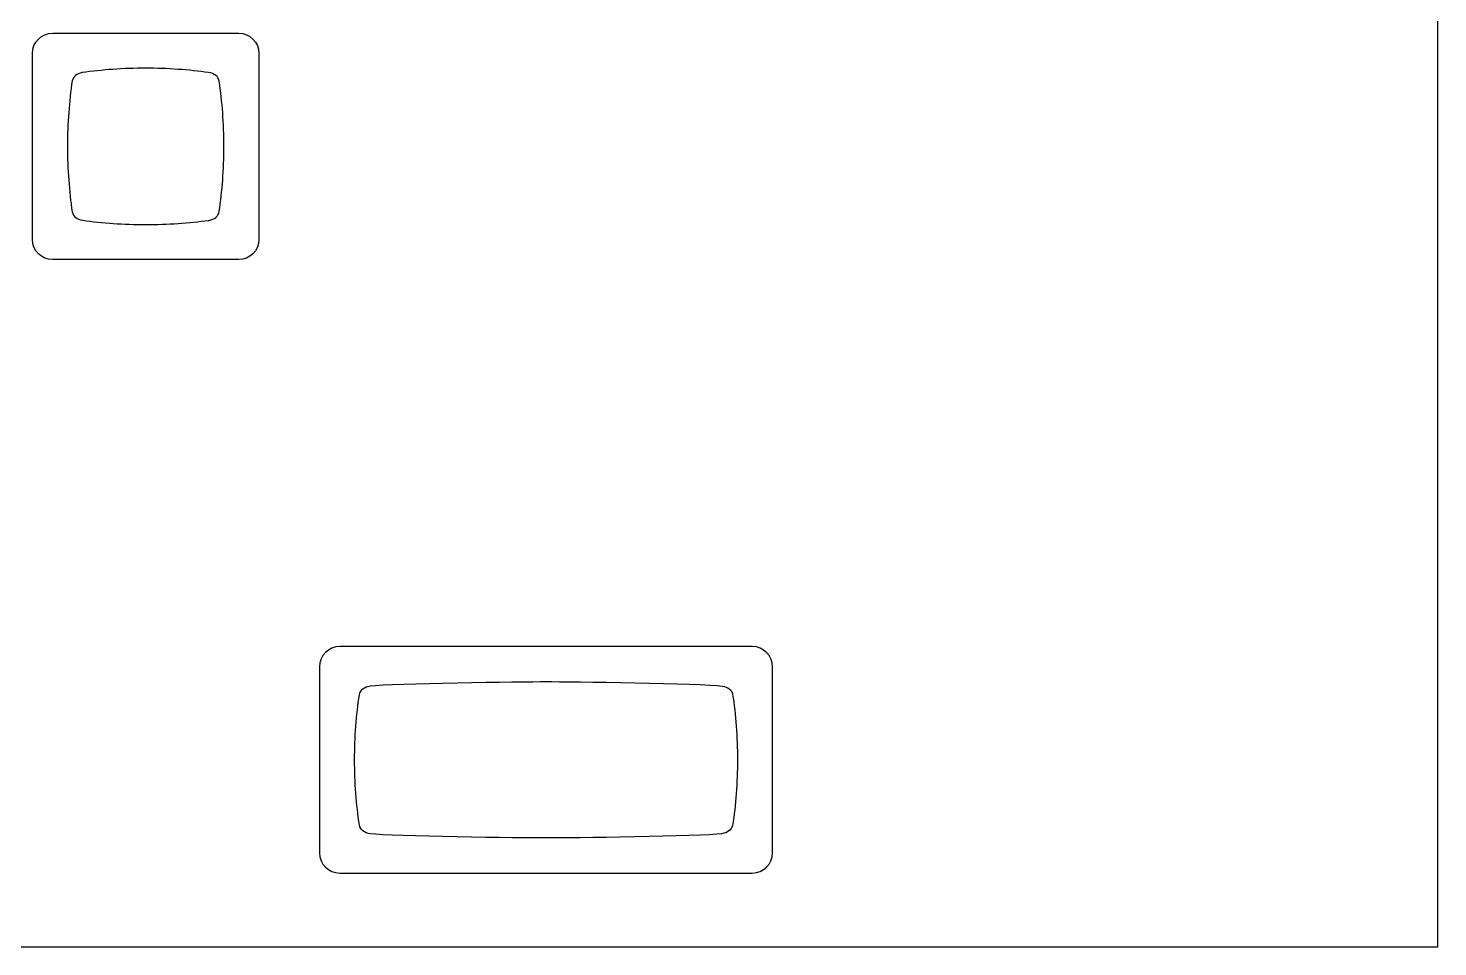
# Model space of a CAD drawing. Header units: millimetres. Extents: x 0 to 437, y 0 to 193.
# Drawn here: x 322 to 436.5, y 0 to 74.6 of the extents above; entities that cross this region are included whole.
import ezdxf

# ---------------------------------------------------------------- set-up
doc = ezdxf.new("R2010")
doc.units = ezdxf.units.MM
doc.header["$MEASUREMENT"] = 0
for name, color, linetype in [('Case', 7, 'Continuous'), ('Velo Thumbs', 1, 'Continuous'), ('VeloKeys', 253, 'Continuous')]:
    doc.layers.add(name, color=color, linetype=linetype)

msp = doc.modelspace()

# ---------------------------------------------------------------- linework, layer by layer
at = {"layer": 'Case'}
msp.add_lwpolyline([(0, 0), (436.5, 0), (436.5, 192.96), (0, 192.96)], close=True, dxfattribs=at)
at = {"layer": 'Velo Thumbs'}
for points, knots in [([(339.11, 74.22), (339.11, 74.22), (324, 74.22), (324, 74.22), (324, 74.22), (323.09, 74.22), (322.35, 73.48), (322.35, 72.57), (322.35, 72.57), (322.35, 72.57), (322.35, 57.46), (322.35, 57.46), (322.35, 57.46), (322.35, 56.56), (323.09, 55.82), (324, 55.82), (324, 55.82), (324, 55.82), (339.11, 55.82), (339.11, 55.82), (339.11, 55.82), (340.01, 55.82), (340.75, 56.56), (340.75, 57.46), (340.75, 57.46), (340.75, 57.46), (340.75, 72.57), (340.75, 72.57), (340.75, 72.57), (340.75, 73.48), (340.01, 74.22), (339.11, 74.22)], [0, 0, 0, 0, 0.111111, 0.111111, 0.111111, 0.111111, 0.222222, 0.222222, 0.222222, 0.222222, 0.333333, 0.333333, 0.333333, 0.333333, 0.444444, 0.444444, 0.444444, 0.444444, 0.555556, 0.555556, 0.555556, 0.555556, 0.666667, 0.666667, 0.666667, 0.666667, 0.777778, 0.777778, 0.777778, 0.777778, 1, 1, 1, 1]), ([(331.55, 71.37), (333.34, 71.37), (335.06, 71.24), (336.66, 71.02), (336.66, 71.02), (336.66, 71.02), (336.66, 71.02), (336.66, 71.02), (336.66, 71.02), (337.15, 70.95), (337.44, 70.71), (337.53, 70.31), (337.53, 70.31), (337.77, 68.66), (337.9, 66.87), (337.9, 65.02), (337.9, 65.02), (337.9, 63.16), (337.77, 61.38), (337.53, 59.72), (337.53, 59.72), (337.44, 59.32), (337.15, 59.09), (336.67, 59.01), (336.67, 59.01), (335.06, 58.79), (333.34, 58.67), (331.55, 58.67), (331.55, 58.67), (329.76, 58.67), (328.04, 58.79), (326.44, 59.02), (326.44, 59.02), (326.44, 59.02), (326.44, 59.02), (326.44, 59.02), (326.44, 59.02), (325.96, 59.09), (325.68, 59.31), (325.58, 59.69), (325.58, 59.69), (325.34, 61.36), (325.2, 63.15), (325.2, 65.02), (325.2, 65.02), (325.2, 66.89), (325.34, 68.68), (325.58, 70.35), (325.58, 70.35), (325.67, 70.72), (325.94, 70.93), (326.38, 71.01), (326.38, 71.01), (328, 71.24), (329.74, 71.37), (331.55, 71.37)], [0, 0, 0, 0, 0.066667, 0.066667, 0.066667, 0.066667, 0.133333, 0.133333, 0.133333, 0.133333, 0.2, 0.2, 0.2, 0.2, 0.266667, 0.266667, 0.266667, 0.266667, 0.333333, 0.333333, 0.333333, 0.333333, 0.4, 0.4, 0.4, 0.4, 0.466667, 0.466667, 0.466667, 0.466667, 0.533333, 0.533333, 0.533333, 0.533333, 0.6, 0.6, 0.6, 0.6, 0.666667, 0.666667, 0.666667, 0.666667, 0.733333, 0.733333, 0.733333, 0.733333, 0.8, 0.8, 0.8, 0.8, 0.866667, 0.866667, 0.866667, 0.866667, 1, 1, 1, 1])]:
    msp.add_open_spline(points, degree=3, knots=knots, dxfattribs=at)
at = {"layer": 'VeloKeys'}
for points, knots in [([(380.82, 5.99), (380.82, 5.99), (347.32, 5.99), (347.32, 5.99), (347.32, 5.99), (346.41, 5.99), (345.67, 6.73), (345.67, 7.63), (345.67, 7.63), (345.67, 7.63), (345.67, 22.74), (345.67, 22.74), (345.67, 22.74), (345.67, 23.65), (346.41, 24.39), (347.32, 24.39), (347.32, 24.39), (347.32, 24.39), (380.82, 24.39), (380.82, 24.39), (380.82, 24.39), (381.73, 24.39), (382.47, 23.65), (382.47, 22.74), (382.47, 22.74), (382.47, 22.74), (382.47, 7.63), (382.47, 7.63), (382.47, 7.63), (382.47, 6.73), (381.73, 5.99), (380.82, 5.99)], [0, 0, 0, 0, 0.111111, 0.111111, 0.111111, 0.111111, 0.222222, 0.222222, 0.222222, 0.222222, 0.333333, 0.333333, 0.333333, 0.333333, 0.444444, 0.444444, 0.444444, 0.444444, 0.555556, 0.555556, 0.555556, 0.555556, 0.666667, 0.666667, 0.666667, 0.666667, 0.777778, 0.777778, 0.777778, 0.777778, 1, 1, 1, 1]), ([(364.07, 21.54), (362.19, 21.54), (351.49, 21.41), (349.81, 21.19), (349.81, 21.19), (349.81, 21.19), (349.81, 21.19), (349.81, 21.19), (349.81, 21.19), (349.3, 21.12), (349, 20.88), (348.91, 20.48), (348.91, 20.48), (348.66, 18.83), (348.52, 17.04), (348.52, 15.19), (348.52, 15.19), (348.52, 13.33), (348.66, 11.55), (348.91, 9.89), (348.91, 9.89), (349, 9.49), (349.3, 9.26), (349.81, 9.18), (349.81, 9.18), (351.48, 8.96), (362.19, 8.84), (364.07, 8.84), (364.07, 8.84), (365.94, 8.84), (376.65, 8.96), (378.33, 9.19), (378.33, 9.19), (378.33, 9.19), (378.33, 9.19), (378.33, 9.19), (378.33, 9.19), (378.82, 9.26), (379.12, 9.48), (379.22, 9.86), (379.22, 9.86), (379.48, 11.53), (379.62, 13.32), (379.62, 15.19), (379.62, 15.19), (379.62, 17.06), (379.48, 18.85), (379.22, 20.52), (379.22, 20.52), (379.13, 20.88), (378.85, 21.1), (378.39, 21.18), (378.39, 21.18), (376.7, 21.41), (365.95, 21.54), (364.07, 21.54)], [0, 0, 0, 0, 0.066667, 0.066667, 0.066667, 0.066667, 0.133333, 0.133333, 0.133333, 0.133333, 0.2, 0.2, 0.2, 0.2, 0.266667, 0.266667, 0.266667, 0.266667, 0.333333, 0.333333, 0.333333, 0.333333, 0.4, 0.4, 0.4, 0.4, 0.466667, 0.466667, 0.466667, 0.466667, 0.533333, 0.533333, 0.533333, 0.533333, 0.6, 0.6, 0.6, 0.6, 0.666667, 0.666667, 0.666667, 0.666667, 0.733333, 0.733333, 0.733333, 0.733333, 0.8, 0.8, 0.8, 0.8, 0.866667, 0.866667, 0.866667, 0.866667, 1, 1, 1, 1])]:
    msp.add_open_spline(points, degree=3, knots=knots, dxfattribs=at)

doc.saveas('drawing.dxf')
